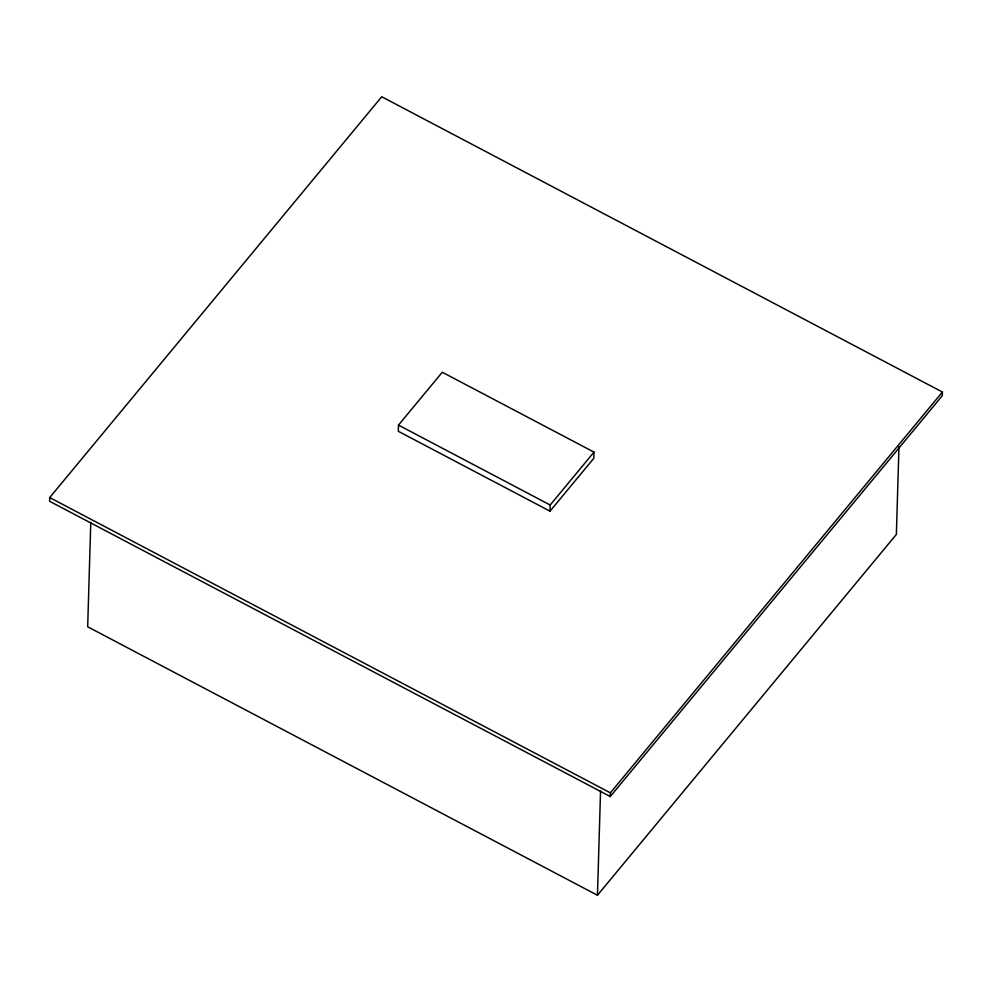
<?xml version="1.0" encoding="UTF-8"?>
<svg xmlns="http://www.w3.org/2000/svg" width="992" height="992" viewBox="0 0 992 992"><rect width="100%" height="100%" fill="white"/><g stroke="black" fill="none" stroke-linecap="round" stroke-linejoin="round"><path stroke-width="1.49" d="M49.712 497.562L49.6 501.27L610.266 796.539L942.288 395.721L942.4 392.026L381.734 96.745L49.712 497.562L610.378 792.844L610.266 796.539M90.78 522.288L87.68 626.783L597.457 895.255L896.371 534.403L898.963 446.772M398.486 425.109L398.3 431.284L550.002 511.178L593.811 458.304L593.997 452.129L442.283 372.236L398.486 425.109L550.188 505.015L550.002 511.178M597.457 895.255L600.557 790.76M550.188 505.015L593.997 452.129M610.378 792.844L942.4 392.026"/></g></svg>
